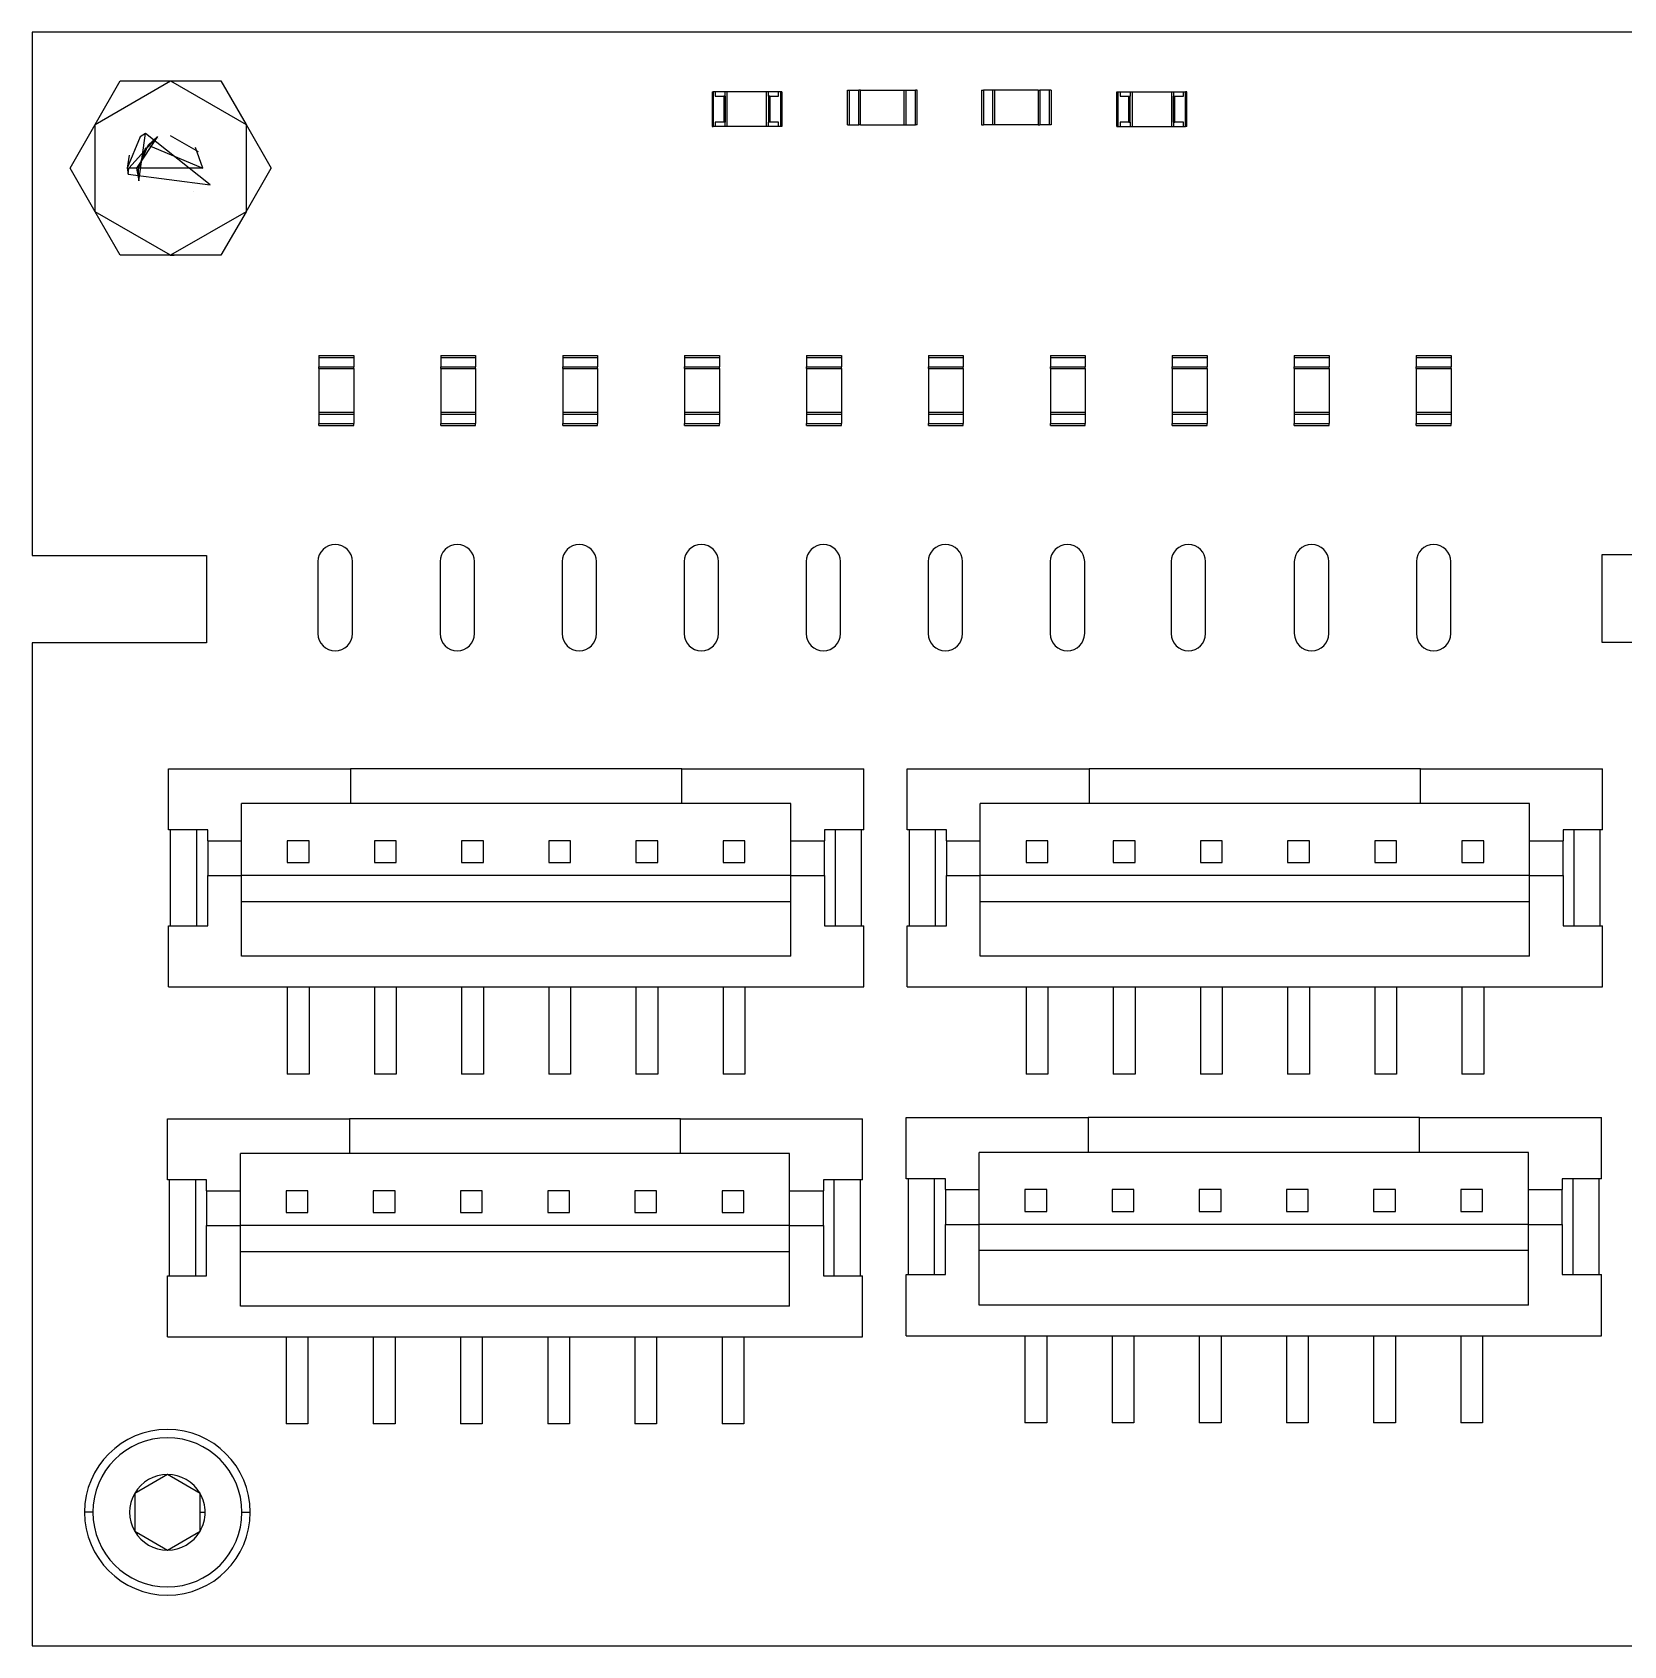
# Model space of a CAD drawing. Extents: x 1.1 to 91.1, y 1.2 to 39.8.
# Drawn here: x 1.14 to 37.65, y 1.17 to 38.16 of the extents above; entities that cross this region are included whole.
import ezdxf

# ---------------------------------------------------------------- set-up
doc = ezdxf.new("R2010")
doc.units = 0
doc.layers.get('0').update_dxf_attribs({"linetype": 'continuous'})

# ---------------------------------------------------------------- blocks, each defined once
blk = doc.blocks.new('SHAPE2DVIEW001')
at = {"color": 0}
for p, q in [((60.785, 38.164), (1.14, 38.164)), ((1.14, 38.164), (1.14, 26.165)), ((16.735, 36.8), (16.735, 36)), ((16.81, 36.8), (16.765, 36.8)), ((16.765, 36.8), (16.765, 36)), ((17.035, 36.8), (16.81, 36.8)), ((16.81, 36.8), (16.81, 36.7)), ((16.81, 36.7), (17.005, 36.7)), ((17.005, 36.7), (17.005, 36.1)), ((17.085, 36.8), (17.035, 36.8)), ((17.035, 36.7), (17.035, 36.8)), ((17.035, 36.7), (17.035, 36.1)), ((17.985, 36.8), (17.085, 36.8)), ((17.085, 36), (17.085, 36.8)), ((18.035, 36.8), (17.985, 36.8)), ((17.985, 36), (17.985, 36.8)), ((18.035, 36.7), (18.035, 36.8)), ((18.26, 36.8), (18.035, 36.8)), ((18.035, 36.7), (18.035, 36.1)), ((18.065, 36.7), (18.26, 36.7)), ((18.065, 36.7), (18.065, 36.1)), ((18.305, 36.8), (18.26, 36.8)), ((18.26, 36.7), (18.26, 36.8)), ((18.305, 36.8), (18.305, 36)), ((18.335, 36.8), (18.335, 36)), ((19.845, 36.04), (19.845, 36.84)), ((19.845, 36.04), (19.845, 36.84)), ((19.89, 36.84), (20.1, 36.84)), ((19.89, 36.04), (19.89, 36.84)), ((20.1, 36.04), (20.1, 36.84)), ((20.145, 36.04), (20.145, 36.84)), ((20.145, 36.84), (21.145, 36.84)), ((21.145, 36.04), (21.145, 36.84)), ((21.19, 36.84), (21.4, 36.84)), ((21.19, 36.04), (21.19, 36.84)), ((21.4, 36.04), (21.4, 36.84)), ((21.445, 36.04), (21.445, 36.84)), ((22.915, 36.84), (22.915, 36.04)), ((23.17, 36.84), (22.96, 36.84)), ((22.96, 36.84), (22.96, 36.04)), ((23.17, 36.84), (23.17, 36.04)), ((24.215, 36.84), (23.215, 36.84)), ((23.215, 36.84), (23.215, 36.04)), ((24.215, 36.84), (24.215, 36.04)), ((24.47, 36.84), (24.26, 36.84)), ((24.26, 36.84), (24.26, 36.04)), ((24.47, 36.84), (24.47, 36.04)), ((24.515, 36.84), (24.515, 36.04)), ((26.025, 36), (26.025, 36.8)), ((26.055, 36.8), (26.1, 36.8)), ((26.055, 36), (26.055, 36.8)), ((26.1, 36.8), (26.325, 36.8)), ((26.1, 36.8), (26.1, 36.7)), ((26.1, 36.7), (26.295, 36.7)), ((26.295, 36.1), (26.295, 36.7)), ((26.325, 36.8), (26.325, 36.7)), ((26.325, 36.8), (26.375, 36.8)), ((26.325, 36.1), (26.325, 36.7)), ((26.375, 36.8), (26.375, 36)), ((26.375, 36.8), (27.275, 36.8)), ((27.275, 36.8), (27.275, 36)), ((27.275, 36.8), (27.325, 36.8)), ((27.325, 36.8), (27.325, 36.7)), ((27.325, 36.8), (27.55, 36.8)), ((27.325, 36.1), (27.325, 36.7)), ((27.355, 36.7), (27.55, 36.7)), ((27.355, 36.1), (27.355, 36.7)), ((27.55, 36.8), (27.595, 36.8)), ((27.55, 36.7), (27.55, 36.8)), ((27.595, 36), (27.595, 36.8)), ((27.625, 36), (27.625, 36.8)), ((16.81, 36), (16.765, 36)), ((16.81, 36.1), (16.81, 36)), ((17.005, 36.1), (16.81, 36.1)), ((17.035, 36), (16.81, 36)), ((17.035, 36), (17.035, 36.1)), ((17.085, 36), (17.035, 36)), ((17.985, 36), (17.085, 36)), ((18.035, 36), (17.985, 36)), ((18.035, 36), (18.035, 36.1)), ((18.26, 36), (18.035, 36)), ((18.26, 36.1), (18.065, 36.1)), ((18.26, 36), (18.26, 36.1)), ((18.305, 36), (18.26, 36)), ((19.89, 36.04), (20.1, 36.04)), ((20.145, 36.04), (21.145, 36.04)), ((21.19, 36.04), (21.4, 36.04)), ((23.17, 36.04), (22.96, 36.04)), ((24.215, 36.04), (23.215, 36.04)), ((24.47, 36.04), (24.26, 36.04)), ((26.055, 36), (26.1, 36)), ((26.295, 36.1), (26.1, 36.1)), ((26.1, 36.1), (26.1, 36)), ((26.1, 36), (26.325, 36)), ((26.325, 36.1), (26.325, 36)), ((26.325, 36), (26.375, 36)), ((26.375, 36), (27.275, 36)), ((27.275, 36), (27.325, 36)), ((27.325, 36.1), (27.325, 36)), ((27.325, 36), (27.55, 36)), ((27.55, 36.1), (27.355, 36.1)), ((27.55, 36), (27.55, 36.1)), ((27.55, 36), (27.595, 36)), ((7.715, 30.75), (8.515, 30.75)), ((10.512, 30.75), (11.312, 30.75)), ((13.309, 30.75), (14.109, 30.75)), ((16.107, 30.75), (16.907, 30.75)), ((18.904, 30.75), (19.704, 30.75)), ((21.701, 30.75), (22.501, 30.75)), ((24.498, 30.75), (25.298, 30.75)), ((27.296, 30.75), (28.096, 30.75)), ((30.093, 30.75), (30.893, 30.75)), ((32.89, 30.75), (33.69, 30.75)), ((7.715, 30.705), (7.715, 30.495)), ((7.715, 30.705), (8.515, 30.705)), ((7.715, 30.495), (8.515, 30.495)), ((7.715, 30.45), (7.715, 29.45)), ((7.715, 30.45), (8.515, 30.45)), ((8.515, 30.705), (8.515, 30.495)), ((8.515, 30.45), (8.515, 29.45)), ((10.512, 30.705), (10.512, 30.495)), ((10.512, 30.705), (11.312, 30.705)), ((10.512, 30.495), (11.312, 30.495)), ((10.512, 30.45), (10.512, 29.45)), ((10.512, 30.45), (11.312, 30.45)), ((11.312, 30.705), (11.312, 30.495)), ((11.312, 30.45), (11.312, 29.45)), ((13.309, 30.705), (13.309, 30.495)), ((13.309, 30.705), (14.109, 30.705)), ((13.309, 30.495), (14.109, 30.495)), ((13.309, 30.45), (13.309, 29.45)), ((13.309, 30.45), (14.109, 30.45)), ((14.109, 30.705), (14.109, 30.495)), ((14.109, 30.45), (14.109, 29.45)), ((16.107, 30.705), (16.107, 30.495)), ((16.107, 30.705), (16.907, 30.705)), ((16.107, 30.495), (16.907, 30.495)), ((16.107, 30.45), (16.107, 29.45)), ((16.107, 30.45), (16.907, 30.45)), ((16.907, 30.705), (16.907, 30.495)), ((16.907, 30.45), (16.907, 29.45)), ((18.904, 30.705), (18.904, 30.495)), ((18.904, 30.705), (19.704, 30.705)), ((18.904, 30.495), (19.704, 30.495)), ((18.904, 30.45), (18.904, 29.45)), ((18.904, 30.45), (19.704, 30.45)), ((19.704, 30.705), (19.704, 30.495)), ((19.704, 30.45), (19.704, 29.45)), ((21.701, 30.705), (21.701, 30.495)), ((21.701, 30.705), (22.501, 30.705)), ((21.701, 30.495), (22.501, 30.495)), ((21.701, 30.45), (21.701, 29.45)), ((21.701, 30.45), (22.501, 30.45)), ((22.501, 30.705), (22.501, 30.495)), ((22.501, 30.45), (22.501, 29.45)), ((24.498, 30.705), (24.498, 30.495)), ((24.498, 30.705), (25.298, 30.705)), ((24.498, 30.495), (25.298, 30.495)), ((24.498, 30.45), (24.498, 29.45)), ((24.498, 30.45), (25.298, 30.45)), ((25.298, 30.705), (25.298, 30.495)), ((25.298, 30.45), (25.298, 29.45)), ((27.296, 30.705), (27.296, 30.495)), ((27.296, 30.705), (28.096, 30.705)), ((27.296, 30.495), (28.096, 30.495)), ((27.296, 30.45), (27.296, 29.45)), ((27.296, 30.45), (28.096, 30.45)), ((28.096, 30.705), (28.096, 30.495)), ((28.096, 30.45), (28.096, 29.45)), ((30.093, 30.705), (30.093, 30.495)), ((30.093, 30.705), (30.893, 30.705)), ((30.093, 30.495), (30.893, 30.495)), ((30.093, 30.45), (30.093, 29.45)), ((30.093, 30.45), (30.893, 30.45)), ((30.893, 30.705), (30.893, 30.495)), ((30.893, 30.45), (30.893, 29.45)), ((32.89, 30.705), (32.89, 30.495)), ((32.89, 30.705), (33.69, 30.705)), ((32.89, 30.495), (33.69, 30.495)), ((32.89, 30.45), (32.89, 29.45)), ((32.89, 30.45), (33.69, 30.45)), ((33.69, 30.705), (33.69, 30.495)), ((33.69, 30.45), (33.69, 29.45)), ((7.715, 29.45), (8.515, 29.45)), ((7.715, 29.405), (7.715, 29.195)), ((7.715, 29.405), (8.515, 29.405)), ((8.515, 29.405), (8.515, 29.195)), ((10.512, 29.45), (11.312, 29.45)), ((10.512, 29.405), (10.512, 29.195)), ((10.512, 29.405), (11.312, 29.405)), ((11.312, 29.405), (11.312, 29.195)), ((13.309, 29.45), (14.109, 29.45)), ((13.309, 29.405), (13.309, 29.195)), ((13.309, 29.405), (14.109, 29.405)), ((14.109, 29.405), (14.109, 29.195)), ((16.107, 29.45), (16.907, 29.45)), ((16.107, 29.405), (16.107, 29.195)), ((16.107, 29.405), (16.907, 29.405)), ((16.907, 29.405), (16.907, 29.195)), ((18.904, 29.45), (19.704, 29.45)), ((18.904, 29.405), (18.904, 29.195)), ((18.904, 29.405), (19.704, 29.405)), ((19.704, 29.405), (19.704, 29.195)), ((21.701, 29.45), (22.501, 29.45)), ((21.701, 29.405), (21.701, 29.195)), ((21.701, 29.405), (22.501, 29.405)), ((22.501, 29.405), (22.501, 29.195)), ((24.498, 29.45), (25.298, 29.45)), ((24.498, 29.405), (24.498, 29.195)), ((24.498, 29.405), (25.298, 29.405)), ((25.298, 29.405), (25.298, 29.195)), ((27.296, 29.45), (28.096, 29.45)), ((27.296, 29.405), (27.296, 29.195)), ((27.296, 29.405), (28.096, 29.405)), ((28.096, 29.405), (28.096, 29.195)), ((30.093, 29.45), (30.893, 29.45)), ((30.093, 29.405), (30.093, 29.195)), ((30.093, 29.405), (30.893, 29.405)), ((30.893, 29.405), (30.893, 29.195)), ((32.89, 29.45), (33.69, 29.45)), ((32.89, 29.405), (32.89, 29.195)), ((32.89, 29.405), (33.69, 29.405)), ((33.69, 29.405), (33.69, 29.195)), ((7.715, 29.195), (8.515, 29.195)), ((7.715, 29.15), (8.515, 29.15)), ((10.512, 29.195), (11.312, 29.195)), ((10.512, 29.15), (11.312, 29.15)), ((13.309, 29.195), (14.109, 29.195)), ((13.309, 29.15), (14.109, 29.15)), ((16.107, 29.195), (16.907, 29.195)), ((16.107, 29.15), (16.907, 29.15)), ((18.904, 29.195), (19.704, 29.195)), ((18.904, 29.15), (19.704, 29.15)), ((21.701, 29.195), (22.501, 29.195)), ((21.701, 29.15), (22.501, 29.15)), ((24.498, 29.195), (25.298, 29.195)), ((24.498, 29.15), (25.298, 29.15)), ((27.296, 29.195), (28.096, 29.195)), ((27.296, 29.15), (28.096, 29.15)), ((30.093, 29.195), (30.893, 29.195)), ((30.093, 29.15), (30.893, 29.15)), ((32.89, 29.195), (33.69, 29.195)), ((32.89, 29.15), (33.69, 29.15)), ((1.14, 26.165), (5.14, 26.165)), ((5.14, 26.165), (5.14, 24.165)), ((7.695, 26.025), (7.695, 24.375)), ((8.485, 24.375), (8.485, 26.025)), ((10.495, 26.025), (10.495, 24.375)), ((11.285, 24.375), (11.285, 26.025)), ((13.295, 26.025), (13.295, 24.375)), ((14.085, 24.375), (14.085, 26.025)), ((16.095, 26.025), (16.095, 24.375)), ((16.885, 24.375), (16.885, 26.025)), ((18.895, 26.025), (18.895, 24.375)), ((19.685, 24.375), (19.685, 26.025)), ((21.695, 26.025), (21.695, 24.375)), ((22.485, 24.375), (22.485, 26.025)), ((24.495, 26.025), (24.495, 24.375)), ((25.285, 24.375), (25.285, 26.025)), ((27.27, 26.025), (27.27, 24.375)), ((28.06, 24.375), (28.06, 26.025)), ((30.095, 26.025), (30.095, 24.375)), ((30.885, 24.375), (30.885, 26.025)), ((32.895, 26.025), (32.895, 24.375)), ((33.685, 24.375), (33.685, 26.025)), ((53.08, 26.178), (37.153, 26.178)), ((37.153, 26.178), (37.153, 24.178)), ((5.14, 24.165), (1.14, 24.165)), ((1.14, 24.165), (1.14, 1.165)), ((37.153, 24.178), (53.08, 24.178)), ((4.265, 19.875), (4.265, 21.275)), ((4.265, 21.275), (8.44, 21.275)), ((16.04, 21.275), (8.44, 21.275)), ((8.44, 21.275), (8.44, 20.475)), ((16.04, 21.275), (20.215, 21.275)), ((16.04, 20.475), (16.04, 21.275)), ((20.215, 19.875), (20.215, 21.275)), ((21.215, 19.875), (21.215, 21.275)), ((21.215, 21.275), (25.39, 21.275)), ((32.99, 21.275), (25.39, 21.275)), ((25.39, 21.275), (25.39, 20.475)), ((32.99, 21.275), (37.165, 21.275)), ((32.99, 20.475), (32.99, 21.275)), ((37.165, 19.875), (37.165, 21.275)), ((5.94, 19.625), (5.94, 20.475)), ((8.44, 20.475), (5.94, 20.475)), ((16.04, 20.475), (8.44, 20.475)), ((18.54, 20.475), (16.04, 20.475)), ((18.54, 19.625), (18.54, 20.475)), ((22.89, 19.625), (22.89, 20.475)), ((25.39, 20.475), (22.89, 20.475)), ((32.99, 20.475), (25.39, 20.475)), ((35.49, 20.475), (32.99, 20.475)), ((35.49, 19.625), (35.49, 20.475)), ((5.165, 19.875), (4.265, 19.875)), ((4.315, 17.675), (4.315, 19.875)), ((4.915, 17.675), (4.915, 19.875)), ((5.165, 19.625), (5.165, 19.875)), ((5.165, 19.625), (5.165, 18.825)), ((5.165, 19.625), (5.94, 19.625)), ((5.94, 18.825), (5.94, 19.625)), ((6.99, 19.625), (6.99, 19.125)), ((7.49, 19.625), (6.99, 19.625)), ((7.49, 19.125), (7.49, 19.625)), ((9.49, 19.625), (8.99, 19.625)), ((8.99, 19.625), (8.99, 19.125)), ((9.49, 19.125), (9.49, 19.625)), ((11.49, 19.625), (10.99, 19.625)), ((10.99, 19.625), (10.99, 19.125)), ((11.49, 19.125), (11.49, 19.625)), ((12.99, 19.625), (12.99, 19.125)), ((13.49, 19.625), (12.99, 19.625)), ((13.49, 19.125), (13.49, 19.625)), ((15.49, 19.625), (14.99, 19.625)), ((14.99, 19.625), (14.99, 19.125)), ((15.49, 19.125), (15.49, 19.625)), ((17.49, 19.625), (16.99, 19.625)), ((16.99, 19.625), (16.99, 19.125)), ((17.49, 19.125), (17.49, 19.625)), ((18.54, 18.825), (18.54, 19.625)), ((18.54, 19.625), (19.315, 19.625)), ((19.315, 19.875), (19.315, 19.625)), ((20.215, 19.875), (19.315, 19.875)), ((19.315, 18.825), (19.315, 19.625)), ((19.565, 17.675), (19.565, 19.875)), ((20.165, 17.675), (20.165, 19.875)), ((22.115, 19.875), (21.215, 19.875)), ((21.265, 17.675), (21.265, 19.875)), ((21.865, 17.675), (21.865, 19.875)), ((22.115, 19.625), (22.115, 19.875)), ((22.115, 19.625), (22.115, 18.825)), ((22.115, 19.625), (22.89, 19.625)), ((22.89, 18.825), (22.89, 19.625)), ((23.94, 19.625), (23.94, 19.125)), ((24.44, 19.625), (23.94, 19.625)), ((24.44, 19.125), (24.44, 19.625)), ((26.44, 19.625), (25.94, 19.625)), ((25.94, 19.625), (25.94, 19.125)), ((26.44, 19.125), (26.44, 19.625)), ((28.44, 19.625), (27.94, 19.625)), ((27.94, 19.625), (27.94, 19.125)), ((28.44, 19.125), (28.44, 19.625)), ((29.94, 19.625), (29.94, 19.125)), ((30.44, 19.625), (29.94, 19.625)), ((30.44, 19.125), (30.44, 19.625)), ((32.44, 19.625), (31.94, 19.625)), ((31.94, 19.625), (31.94, 19.125)), ((32.44, 19.125), (32.44, 19.625)), ((34.44, 19.625), (33.94, 19.625)), ((33.94, 19.625), (33.94, 19.125)), ((34.44, 19.125), (34.44, 19.625)), ((35.49, 18.825), (35.49, 19.625)), ((35.49, 19.625), (36.265, 19.625)), ((36.265, 19.875), (36.265, 19.625)), ((37.165, 19.875), (36.265, 19.875)), ((36.265, 18.825), (36.265, 19.625)), ((36.515, 17.675), (36.515, 19.875)), ((37.115, 17.675), (37.115, 19.875)), ((6.99, 19.125), (7.49, 19.125)), ((8.99, 19.125), (9.49, 19.125)), ((10.99, 19.125), (11.49, 19.125)), ((12.99, 19.125), (13.49, 19.125)), ((14.99, 19.125), (15.49, 19.125)), ((16.99, 19.125), (17.49, 19.125)), ((23.94, 19.125), (24.44, 19.125)), ((25.94, 19.125), (26.44, 19.125)), ((27.94, 19.125), (28.44, 19.125)), ((29.94, 19.125), (30.44, 19.125)), ((31.94, 19.125), (32.44, 19.125)), ((33.94, 19.125), (34.44, 19.125)), ((5.165, 17.675), (5.165, 18.825)), ((5.165, 18.825), (5.94, 18.825)), ((5.94, 16.975), (5.94, 18.825)), ((18.54, 18.825), (5.94, 18.825)), ((18.54, 16.975), (18.54, 18.825)), ((18.54, 18.825), (19.315, 18.825)), ((19.315, 18.825), (19.315, 17.675)), ((22.115, 17.675), (22.115, 18.825)), ((22.115, 18.825), (22.89, 18.825)), ((22.89, 16.975), (22.89, 18.825)), ((35.49, 18.825), (22.89, 18.825)), ((35.49, 16.975), (35.49, 18.825)), ((35.49, 18.825), (36.265, 18.825)), ((36.265, 18.825), (36.265, 17.675)), ((18.54, 18.225), (5.94, 18.225)), ((35.49, 18.225), (22.89, 18.225)), ((4.265, 16.275), (4.265, 17.675)), ((4.265, 17.675), (5.165, 17.675)), ((19.315, 17.675), (20.215, 17.675)), ((20.215, 16.275), (20.215, 17.675)), ((21.215, 16.275), (21.215, 17.675)), ((21.215, 17.675), (22.115, 17.675)), ((36.265, 17.675), (37.165, 17.675)), ((37.165, 16.275), (37.165, 17.675)), ((18.54, 16.975), (5.94, 16.975)), ((35.49, 16.975), (22.89, 16.975)), ((4.265, 16.275), (20.215, 16.275)), ((6.99, 16.275), (6.99, 14.275)), ((7.49, 16.275), (7.49, 14.275)), ((8.99, 16.275), (8.99, 14.275)), ((9.49, 16.275), (9.49, 14.275)), ((10.99, 16.275), (10.99, 14.275)), ((11.49, 16.275), (11.49, 14.275)), ((12.99, 16.275), (12.99, 14.275)), ((13.49, 16.275), (13.49, 14.275)), ((14.99, 16.275), (14.99, 14.275)), ((15.49, 16.275), (15.49, 14.275)), ((16.99, 16.275), (16.99, 14.275)), ((17.49, 16.275), (17.49, 14.275)), ((21.215, 16.275), (37.165, 16.275)), ((23.94, 16.275), (23.94, 14.275)), ((24.44, 16.275), (24.44, 14.275)), ((25.94, 16.275), (25.94, 14.275)), ((26.44, 16.275), (26.44, 14.275)), ((27.94, 16.275), (27.94, 14.275)), ((28.44, 16.275), (28.44, 14.275)), ((29.94, 16.275), (29.94, 14.275)), ((30.44, 16.275), (30.44, 14.275)), ((31.94, 16.275), (31.94, 14.275)), ((32.44, 16.275), (32.44, 14.275)), ((33.94, 16.275), (33.94, 14.275)), ((34.44, 16.275), (34.44, 14.275)), ((7.49, 14.275), (6.99, 14.275)), ((9.49, 14.275), (8.99, 14.275)), ((11.49, 14.275), (10.99, 14.275)), ((13.49, 14.275), (12.99, 14.275)), ((15.49, 14.275), (14.99, 14.275)), ((17.49, 14.275), (16.99, 14.275)), ((24.44, 14.275), (23.94, 14.275)), ((26.44, 14.275), (25.94, 14.275)), ((28.44, 14.275), (27.94, 14.275)), ((30.44, 14.275), (29.94, 14.275)), ((32.44, 14.275), (31.94, 14.275)), ((34.44, 14.275), (33.94, 14.275)), ((4.24, 11.85), (4.24, 13.25)), ((4.24, 13.25), (8.415, 13.25)), ((16.015, 13.25), (8.415, 13.25)), ((8.415, 13.25), (8.415, 12.45)), ((16.015, 13.25), (20.19, 13.25)), ((16.015, 12.45), (16.015, 13.25)), ((20.19, 11.85), (20.19, 13.25)), ((21.19, 11.875), (21.19, 13.275)), ((21.19, 13.275), (25.365, 13.275)), ((32.965, 13.275), (25.365, 13.275)), ((25.365, 13.275), (25.365, 12.475)), ((32.965, 13.275), (37.14, 13.275)), ((32.965, 12.475), (32.965, 13.275)), ((37.14, 11.875), (37.14, 13.275)), ((5.915, 11.6), (5.915, 12.45)), ((8.415, 12.45), (5.915, 12.45)), ((16.015, 12.45), (8.415, 12.45)), ((18.515, 12.45), (16.015, 12.45)), ((18.515, 11.6), (18.515, 12.45)), ((22.865, 11.625), (22.865, 12.475)), ((25.365, 12.475), (22.865, 12.475)), ((32.965, 12.475), (25.365, 12.475)), ((35.465, 12.475), (32.965, 12.475)), ((35.465, 11.625), (35.465, 12.475)), ((5.14, 11.85), (4.24, 11.85)), ((4.29, 9.65), (4.29, 11.85)), ((4.89, 9.65), (4.89, 11.85)), ((5.14, 11.6), (5.14, 11.85)), ((19.29, 11.85), (19.29, 11.6)), ((20.19, 11.85), (19.29, 11.85)), ((19.54, 9.65), (19.54, 11.85)), ((20.14, 9.65), (20.14, 11.85)), ((22.09, 11.875), (21.19, 11.875)), ((21.24, 9.675), (21.24, 11.875)), ((21.84, 9.675), (21.84, 11.875)), ((22.09, 11.625), (22.09, 11.875)), ((36.24, 11.875), (36.24, 11.625)), ((37.14, 11.875), (36.24, 11.875)), ((36.49, 9.675), (36.49, 11.875)), ((37.09, 9.675), (37.09, 11.875)), ((5.14, 11.6), (5.14, 10.8)), ((5.14, 11.6), (5.915, 11.6)), ((5.915, 10.8), (5.915, 11.6)), ((6.965, 11.6), (6.965, 11.1)), ((7.465, 11.6), (6.965, 11.6)), ((7.465, 11.1), (7.465, 11.6)), ((9.465, 11.6), (8.965, 11.6)), ((8.965, 11.6), (8.965, 11.1)), ((9.465, 11.1), (9.465, 11.6)), ((11.465, 11.6), (10.965, 11.6)), ((10.965, 11.6), (10.965, 11.1)), ((11.465, 11.1), (11.465, 11.6)), ((12.965, 11.6), (12.965, 11.1)), ((13.465, 11.6), (12.965, 11.6)), ((13.465, 11.1), (13.465, 11.6)), ((15.465, 11.6), (14.965, 11.6)), ((14.965, 11.6), (14.965, 11.1)), ((15.465, 11.1), (15.465, 11.6)), ((17.465, 11.6), (16.965, 11.6)), ((16.965, 11.6), (16.965, 11.1)), ((17.465, 11.1), (17.465, 11.6)), ((18.515, 10.8), (18.515, 11.6)), ((18.515, 11.6), (19.29, 11.6)), ((19.29, 10.8), (19.29, 11.6)), ((22.09, 11.625), (22.09, 10.825)), ((22.09, 11.625), (22.865, 11.625)), ((22.865, 10.825), (22.865, 11.625)), ((23.915, 11.625), (23.915, 11.125)), ((24.415, 11.625), (23.915, 11.625)), ((24.415, 11.125), (24.415, 11.625)), ((26.415, 11.625), (25.915, 11.625)), ((25.915, 11.625), (25.915, 11.125)), ((26.415, 11.125), (26.415, 11.625)), ((28.415, 11.625), (27.915, 11.625)), ((27.915, 11.625), (27.915, 11.125)), ((28.415, 11.125), (28.415, 11.625)), ((29.915, 11.625), (29.915, 11.125)), ((30.415, 11.625), (29.915, 11.625)), ((30.415, 11.125), (30.415, 11.625)), ((32.415, 11.625), (31.915, 11.625)), ((31.915, 11.625), (31.915, 11.125)), ((32.415, 11.125), (32.415, 11.625)), ((34.415, 11.625), (33.915, 11.625)), ((33.915, 11.625), (33.915, 11.125)), ((34.415, 11.125), (34.415, 11.625)), ((35.465, 10.825), (35.465, 11.625)), ((35.465, 11.625), (36.24, 11.625)), ((36.24, 10.825), (36.24, 11.625)), ((6.965, 11.1), (7.465, 11.1)), ((8.965, 11.1), (9.465, 11.1)), ((10.965, 11.1), (11.465, 11.1)), ((12.965, 11.1), (13.465, 11.1)), ((14.965, 11.1), (15.465, 11.1)), ((16.965, 11.1), (17.465, 11.1)), ((23.915, 11.125), (24.415, 11.125)), ((25.915, 11.125), (26.415, 11.125)), ((27.915, 11.125), (28.415, 11.125)), ((29.915, 11.125), (30.415, 11.125)), ((31.915, 11.125), (32.415, 11.125)), ((33.915, 11.125), (34.415, 11.125)), ((5.14, 9.65), (5.14, 10.8)), ((5.14, 10.8), (5.915, 10.8)), ((5.915, 8.95), (5.915, 10.8)), ((18.515, 10.8), (5.915, 10.8)), ((18.515, 8.95), (18.515, 10.8)), ((18.515, 10.8), (19.29, 10.8)), ((19.29, 10.8), (19.29, 9.65)), ((22.09, 9.675), (22.09, 10.825)), ((22.09, 10.825), (22.865, 10.825)), ((22.865, 8.975), (22.865, 10.825)), ((35.465, 10.825), (22.865, 10.825)), ((35.465, 8.975), (35.465, 10.825)), ((35.465, 10.825), (36.24, 10.825)), ((36.24, 10.825), (36.24, 9.675)), ((18.515, 10.2), (5.915, 10.2)), ((35.465, 10.225), (22.865, 10.225)), ((4.24, 8.25), (4.24, 9.65)), ((4.24, 9.65), (5.14, 9.65)), ((19.29, 9.65), (20.19, 9.65)), ((20.19, 8.25), (20.19, 9.65)), ((21.19, 8.275), (21.19, 9.675)), ((21.19, 9.675), (22.09, 9.675)), ((36.24, 9.675), (37.14, 9.675)), ((37.14, 8.275), (37.14, 9.675)), ((18.515, 8.95), (5.915, 8.95)), ((35.465, 8.975), (22.865, 8.975)), ((4.24, 8.25), (20.19, 8.25)), ((6.965, 8.25), (6.965, 6.25)), ((7.465, 8.25), (7.465, 6.25)), ((8.965, 8.25), (8.965, 6.25)), ((9.465, 8.25), (9.465, 6.25)), ((10.965, 8.25), (10.965, 6.25)), ((11.465, 8.25), (11.465, 6.25)), ((12.965, 8.25), (12.965, 6.25)), ((13.465, 8.25), (13.465, 6.25)), ((14.965, 8.25), (14.965, 6.25)), ((15.465, 8.25), (15.465, 6.25)), ((16.965, 8.25), (16.965, 6.25)), ((17.465, 8.25), (17.465, 6.25)), ((21.19, 8.275), (37.14, 8.275)), ((23.915, 8.275), (23.915, 6.275)), ((24.415, 8.275), (24.415, 6.275)), ((25.915, 8.275), (25.915, 6.275)), ((26.415, 8.275), (26.415, 6.275)), ((27.915, 8.275), (27.915, 6.275)), ((28.415, 8.275), (28.415, 6.275)), ((29.915, 8.275), (29.915, 6.275)), ((30.415, 8.275), (30.415, 6.275)), ((31.915, 8.275), (31.915, 6.275)), ((32.415, 8.275), (32.415, 6.275)), ((33.915, 8.275), (33.915, 6.275)), ((34.415, 8.275), (34.415, 6.275)), ((7.465, 6.25), (6.965, 6.25)), ((9.465, 6.25), (8.965, 6.25)), ((11.465, 6.25), (10.965, 6.25)), ((13.465, 6.25), (12.965, 6.25)), ((15.465, 6.25), (14.965, 6.25)), ((17.465, 6.25), (16.965, 6.25)), ((24.415, 6.275), (23.915, 6.275)), ((26.415, 6.275), (25.915, 6.275)), ((28.415, 6.275), (27.915, 6.275)), ((30.415, 6.275), (29.915, 6.275)), ((32.415, 6.275), (31.915, 6.275)), ((34.415, 6.275), (33.915, 6.275)), ((4.24, 5.091), (3.49, 4.658)), ((4.99, 4.658), (4.24, 5.091)), ((3.49, 4.658), (3.49, 3.792)), ((4.99, 3.792), (4.99, 4.658)), ((2.53, 4.225), (2.34, 4.225)), ((4.99, 4.225), (5.106, 4.225)), ((5.95, 4.225), (6.14, 4.225)), ((3.49, 3.792), (4.24, 3.359)), ((4.24, 3.359), (4.99, 3.792)), ((1.14, 1.165), (91.14, 1.165))]:
    blk.add_line(p, q, dxfattribs=at)
for points in [[(2.583, 36.05), (4.315, 37.05)], [(2.583, 36.05), (3.16, 37.05)], [(3.16, 37.05), (4.315, 37.05)], [(4.315, 37.05), (6.047, 36.05)], [(4.315, 37.05), (5.47, 37.05)], [(5.47, 37.05), (6.047, 36.05)], [(16.735, 36.8), (16.765, 36.8)], [(17.035, 36.7), (17.005, 36.7)], [(18.065, 36.7), (18.035, 36.7)], [(18.335, 36.8), (18.305, 36.8)], [(19.845, 36.84), (19.89, 36.84)], [(20.145, 36.84), (20.1, 36.84)], [(21.145, 36.84), (21.19, 36.84)], [(21.445, 36.84), (21.4, 36.84)], [(22.915, 36.84), (22.96, 36.84)], [(23.215, 36.84), (23.17, 36.84)], [(24.215, 36.84), (24.26, 36.84)], [(24.515, 36.84), (24.47, 36.84)], [(26.025, 36.8), (26.055, 36.8)], [(26.295, 36.7), (26.325, 36.7)], [(27.325, 36.7), (27.355, 36.7)], [(27.625, 36.8), (27.595, 36.8)], [(2.006, 35.05), (2.583, 36.05)], [(2.583, 34.05), (2.583, 36.05)], [(6.047, 36.05), (6.047, 34.05)], [(6.047, 36.05), (6.624, 35.05)], [(16.735, 36), (16.765, 36)], [(17.035, 36.1), (17.005, 36.1)], [(18.065, 36.1), (18.035, 36.1)], [(18.335, 36), (18.305, 36)], [(19.845, 36.04), (19.89, 36.04)], [(20.145, 36.04), (20.1, 36.04)], [(21.145, 36.04), (21.19, 36.04)], [(21.445, 36.04), (21.4, 36.04)], [(22.915, 36.04), (22.96, 36.04)], [(23.215, 36.04), (23.17, 36.04)], [(24.215, 36.04), (24.26, 36.04)], [(24.515, 36.04), (24.47, 36.04)], [(26.025, 36), (26.055, 36)], [(26.295, 36.1), (26.325, 36.1)], [(27.325, 36.1), (27.355, 36.1)], [(27.625, 36), (27.595, 36)], [(3.614, 35.764), (3.315, 35.05)], [(3.342, 34.909), (5.222, 34.669), (3.735, 35.844)], [(3.354, 35.05), (4.011, 35.772)], [(4.011, 35.772), (3.532, 35.05)], [(3.575, 35.05), (3.796, 35.578)], [(3.589, 34.756), (3.735, 35.844)], [(3.735, 35.844), (3.614, 35.764)], [(3.796, 35.578), (4.011, 35.772)], [(3.796, 35.578), (5.055, 35.05)], [(4.034, 35.735), (4.034, 35.735)], [(4.956, 35.42), (4.315, 35.79)], [(4.956, 35.42), (4.315, 35.79)], [(5.055, 35.05), (4.884, 35.523)], [(3.361, 35.349), (3.315, 35.05)], [(3.74, 35.516), (3.575, 35.05)], [(2.583, 34.05), (2.006, 35.05)], [(3.315, 35.05), (3.342, 34.909)], [(3.342, 34.909), (3.354, 35.05)], [(3.532, 35.05), (3.354, 35.05)], [(3.532, 35.05), (3.589, 34.756)], [(3.589, 34.756), (3.575, 35.05)], [(5.055, 35.05), (3.575, 35.05)], [(4.315, 35.05), (3.575, 35.05)], [(6.047, 34.05), (6.624, 35.05)], [(4.834, 34.522), (4.834, 34.522)], [(4.315, 33.05), (2.583, 34.05)], [(3.16, 33.05), (2.583, 34.05)], [(6.047, 34.05), (4.315, 33.05)], [(6.047, 34.05), (5.47, 33.05)], [(4.315, 33.05), (3.16, 33.05)], [(3.702, 33.05), (3.625, 33.05)], [(3.702, 33.05), (3.625, 33.05)], [(4.307, 33.05), (4.315, 33.05)], [(4.307, 33.05), (4.315, 33.05)], [(4.315, 33.05), (4.394, 33.05)], [(5.47, 33.05), (4.315, 33.05)], [(4.315, 33.05), (4.394, 33.05)], [(7.715, 30.75), (7.715, 30.705)], [(8.515, 30.75), (8.515, 30.705)], [(10.512, 30.75), (10.512, 30.705)], [(11.312, 30.75), (11.312, 30.705)], [(13.309, 30.75), (13.309, 30.705)], [(14.109, 30.75), (14.109, 30.705)], [(16.107, 30.75), (16.107, 30.705)], [(16.907, 30.75), (16.907, 30.705)], [(18.904, 30.75), (18.904, 30.705)], [(19.704, 30.75), (19.704, 30.705)], [(21.701, 30.75), (21.701, 30.705)], [(22.501, 30.75), (22.501, 30.705)], [(24.498, 30.75), (24.498, 30.705)], [(25.298, 30.75), (25.298, 30.705)], [(27.296, 30.75), (27.296, 30.705)], [(28.096, 30.75), (28.096, 30.705)], [(30.093, 30.75), (30.093, 30.705)], [(30.893, 30.75), (30.893, 30.705)], [(32.89, 30.75), (32.89, 30.705)], [(33.69, 30.75), (33.69, 30.705)], [(7.715, 30.45), (7.715, 30.495)], [(8.515, 30.45), (8.515, 30.495)], [(10.512, 30.45), (10.512, 30.495)], [(11.312, 30.45), (11.312, 30.495)], [(13.309, 30.45), (13.309, 30.495)], [(14.109, 30.45), (14.109, 30.495)], [(16.107, 30.45), (16.107, 30.495)], [(16.907, 30.45), (16.907, 30.495)], [(18.904, 30.45), (18.904, 30.495)], [(19.704, 30.45), (19.704, 30.495)], [(21.701, 30.45), (21.701, 30.495)], [(22.501, 30.45), (22.501, 30.495)], [(24.498, 30.45), (24.498, 30.495)], [(25.298, 30.45), (25.298, 30.495)], [(27.296, 30.45), (27.296, 30.495)], [(28.096, 30.45), (28.096, 30.495)], [(30.093, 30.45), (30.093, 30.495)], [(30.893, 30.45), (30.893, 30.495)], [(32.89, 30.45), (32.89, 30.495)], [(33.69, 30.45), (33.69, 30.495)], [(7.715, 29.45), (7.715, 29.405)], [(8.515, 29.45), (8.515, 29.405)], [(10.512, 29.45), (10.512, 29.405)], [(11.312, 29.45), (11.312, 29.405)], [(13.309, 29.45), (13.309, 29.405)], [(14.109, 29.45), (14.109, 29.405)], [(16.107, 29.45), (16.107, 29.405)], [(16.907, 29.45), (16.907, 29.405)], [(18.904, 29.45), (18.904, 29.405)], [(19.704, 29.45), (19.704, 29.405)], [(21.701, 29.45), (21.701, 29.405)], [(22.501, 29.45), (22.501, 29.405)], [(24.498, 29.45), (24.498, 29.405)], [(25.298, 29.45), (25.298, 29.405)], [(27.296, 29.45), (27.296, 29.405)], [(28.096, 29.45), (28.096, 29.405)], [(30.093, 29.45), (30.093, 29.405)], [(30.893, 29.45), (30.893, 29.405)], [(32.89, 29.45), (32.89, 29.405)], [(33.69, 29.45), (33.69, 29.405)], [(7.715, 29.15), (7.715, 29.195)], [(8.515, 29.15), (8.515, 29.195)], [(10.512, 29.15), (10.512, 29.195)], [(11.312, 29.15), (11.312, 29.195)], [(13.309, 29.15), (13.309, 29.195)], [(14.109, 29.15), (14.109, 29.195)], [(16.107, 29.15), (16.107, 29.195)], [(16.907, 29.15), (16.907, 29.195)], [(18.904, 29.15), (18.904, 29.195)], [(19.704, 29.15), (19.704, 29.195)], [(21.701, 29.15), (21.701, 29.195)], [(22.501, 29.15), (22.501, 29.195)], [(24.498, 29.15), (24.498, 29.195)], [(25.298, 29.15), (25.298, 29.195)], [(27.296, 29.15), (27.296, 29.195)], [(28.096, 29.15), (28.096, 29.195)], [(30.093, 29.15), (30.093, 29.195)], [(30.893, 29.15), (30.893, 29.195)], [(32.89, 29.15), (32.89, 29.195)], [(33.69, 29.15), (33.69, 29.195)], [(4.24, 5.091), (3.49, 4.658)], [(4.99, 4.658), (4.24, 5.091)], [(3.49, 4.658), (3.49, 3.792)], [(4.99, 4.225), (4.99, 4.658)], [(4.99, 3.792), (4.99, 4.225)], [(3.49, 3.792), (4.24, 3.359)], [(4.24, 3.359), (4.99, 3.792)]]:
    blk.add_lwpolyline(points, dxfattribs=at)
for centre, radius, start, end in [((8.09, 26.025), 0.395, 0, -180), ((10.89, 26.025), 0.395, 0, -180), ((13.69, 26.025), 0.395, 0, -180), ((16.49, 26.025), 0.395, 0, -180), ((19.29, 26.025), 0.395, 0, -180), ((22.09, 26.025), 0.395, 0, -180), ((24.89, 26.025), 0.395, 0, -180), ((27.665, 26.025), 0.395, 0, -180), ((30.49, 26.025), 0.395, 0, -180), ((33.29, 26.025), 0.395, 0, -180), ((8.09, 24.375), 0.395, -180, 0), ((10.89, 24.375), 0.395, -180, 0), ((13.69, 24.375), 0.395, -180, 0), ((16.49, 24.375), 0.395, -180, 0), ((19.29, 24.375), 0.395, -180, 0), ((22.09, 24.375), 0.395, -180, 0), ((24.89, 24.375), 0.395, -180, 0), ((27.665, 24.375), 0.395, -180, 0), ((30.49, 24.375), 0.395, -180, 0), ((33.29, 24.375), 0.395, -180, 0), ((4.24, 4.225), 1.9, 0, -180), ((4.24, 4.225), 1.71, 0, -180), ((4.24, 4.225), 0.866, 90, 150), ((4.24, 4.225), 0.866, 30, 90), ((4.24, 4.225), 0.866, 150, -150), ((4.24, 4.225), 0.866, 0, 30), ((4.24, 4.225), 1.9, -180, 0), ((4.24, 4.225), 1.71, -180, 0), ((4.24, 4.225), 0.866, -30, 0), ((4.24, 4.225), 0.866, -150, -90), ((4.24, 4.225), 0.866, -90, -30)]:
    blk.add_arc(centre, radius, start, end, dxfattribs=at)

msp = doc.modelspace()

# ---------------------------------------------------------------- block references
at = {"color": 0}
msp.add_blockref('SHAPE2DVIEW001', (0, 0), dxfattribs=at)

doc.saveas('drawing.dxf')
